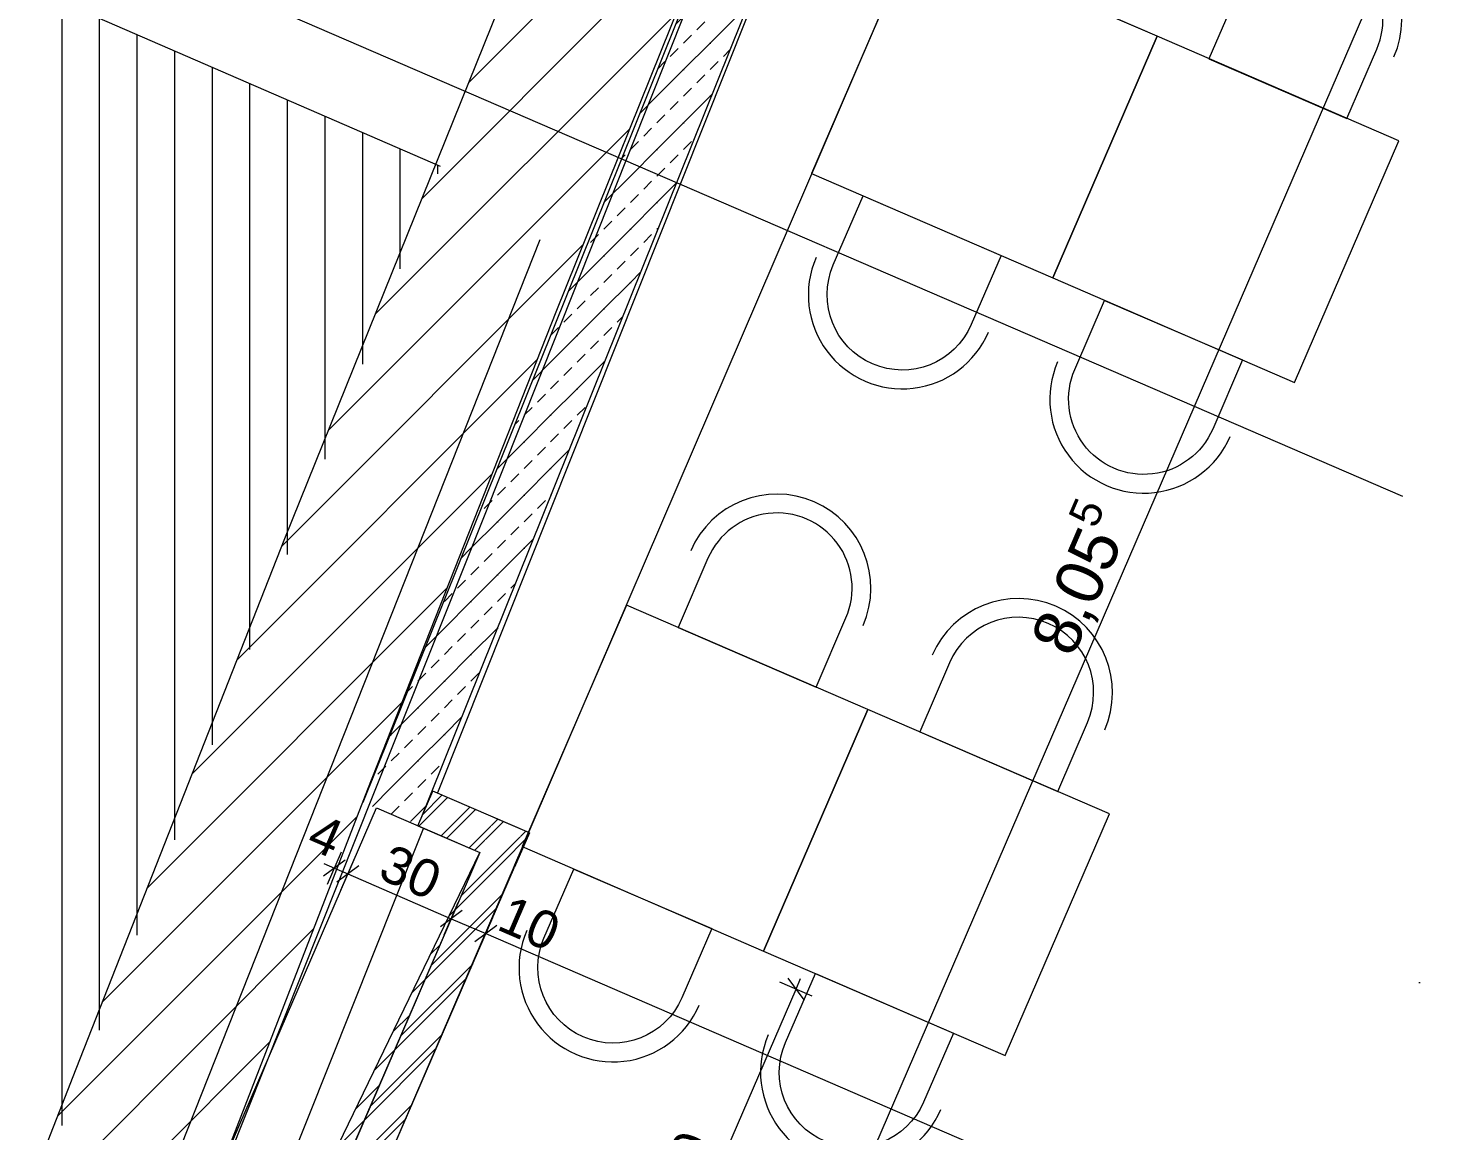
# Model space of a CAD drawing. Header units: millimetres. Extents: x 11801750 to 12566104, y 354831409 to 356234587.
# Drawn here: x 12542009 to 12545736, y 356221574 to 356224507 of the extents above; entities that cross this region are included whole.
import ezdxf
from ezdxf.enums import TextEntityAlignment as Align

# ---------------------------------------------------------------- set-up
doc = ezdxf.new("R2010")
doc.units = ezdxf.units.MM
doc.header["$MEASUREMENT"] = 0
doc.set_wipeout_variables(frame=1)
doc.linetypes.add('Dot & Dashed', pattern=[6702.78, 3527.78, -1763.89, 0, -1411.11])
doc.linetypes.add('Wipeout_Contour', pattern=[1000, 0, -1000])
for name, color, linetype in [('New_010 Aussenwände', 7, 'Continuous'), ('New_015 Innenwände', 7, 'Continuous'), ('New_035 Decken', 7, 'Continuous'), ('New_065 Möbel Einrichtung', 7, 'Continuous'), ('New_080 Raumdefinitionen', 7, 'Continuous'), ('New_110 Bemassungen Ausführung', 7, 'Continuous'), ('New_255 Plangrafiken', 7, 'Continuous'), ('New_290 Raster _ Achsen', 7, 'Continuous')]:
    doc.layers.add(name, color=color, linetype=linetype)
for name, color, linetype, lineweight in [('New_010 Aussenwände_Pen_No__1', 7, 'Continuous', 13), ('New_015 Innenwände_Pen_No__1', 7, 'Continuous', 13), ('New_015 Innenwände_Pen_No__96', 8, 'Continuous', 13), ('New_035 Decken_Pen_No__1', 7, 'Continuous', 13), ('New_065 Möbel Einrichtung_Pen_No__19', 255, 'Continuous', 13), ('New_065 Möbel Einrichtung_Pen_No__39', 8, 'Continuous', 13), ('New_110 Bemassungen Ausführung_Pen_No__1', 7, 'Continuous', 13), ('New_255 Plangrafiken_Pen_No__1', 7, 'Continuous', 13), ('New_255 Plangrafiken_Pen_No__21', 1, 'Continuous', 13), ('New_255 Plangrafiken_Pen_No__39', 8, 'Continuous', 13), ('New_290 Raster _ Achsen_Pen_No__108', 7, 'Continuous', 13)]:
    doc.layers.add(name, color=color, linetype=linetype, lineweight=lineweight)
doc.styles.add('GENERATED_STYLE_1', font='arial.ttf')
doc.dimstyles.new('GENERATED_STYLE__1', dxfattribs={"dimtxt": 125, "dimasz": 47.5, "dimexe": 0.18, "dimexo": 2, "dimgap": 0, "dimtad": 1, "dimlfac": 0.001, "dimzin": 0, "dimdsep": 46, "dimtxsty": 'GENERATED_STYLE_1', "dimblk": 'ARROWHEAD_2', "dimblk1": 'ARROWHEAD_2', "dimblk2": 'ARROWHEAD_2', "dimcen": 0.09, "dimclrd": 7, "dimclre": 7, "dimclrt": 7, "dimadec": 0, "dimazin": 0, "dimtfac": 1, "dimtdec": 4, "dimtmove": 0, "dimatfit": 3, "dimfxl": 1, "dimtolj": 1, "dimtzin": 0, "dimarcsym": 0})
doc.dimstyles.new('GENERATED_STYLE__2', dxfattribs={"dimtxt": 100, "dimasz": 47.5, "dimexe": 0.18, "dimexo": 2, "dimgap": 0, "dimtad": 1, "dimlfac": 0.001, "dimzin": 0, "dimdsep": 46, "dimtxsty": 'GENERATED_STYLE_1', "dimblk": 'ARROWHEAD_2', "dimblk1": 'ARROWHEAD_2', "dimblk2": 'ARROWHEAD_2', "dimcen": 0.09, "dimclrd": 7, "dimclre": 7, "dimclrt": 7, "dimadec": 0, "dimazin": 0, "dimtfac": 1, "dimtdec": 4, "dimtmove": 0, "dimatfit": 3, "dimfxl": 1, "dimtolj": 1, "dimtzin": 0, "dimarcsym": 0})
pattern_1 = [(45, (12240439.16, 356160438.356), (-53.033009, 53.033009), []), (45, (12240428.55, 356160448.96), (-53.033009, 53.033009), [])]

# ---------------------------------------------------------------- blocks, each defined once
blk = doc.blocks.new('*X23', base_point=(12240439.2, 356160438.4))
at = {"layer": 'New_255 Plangrafiken_Pen_No__39', "color": 8, "linetype": 'Continuous', "lineweight": 13}
for p, q in [((12542098.2, 356224576.1), (12542098.2, 356224433.6)), ((12542098.2, 356224576.1), (12542098.2, 356224433.6)), ((12542198.2, 356224532.7), (12542198.2, 356224433.6)), ((12542198.2, 356224532.7), (12542198.2, 356224433.6)), ((12542298.2, 356224489.3), (12542298.2, 356224433.6)), ((12542298.2, 356224489.3), (12542298.2, 356224433.6)), ((12542098.2, 356224433.6), (12542098.2, 356224183.6)), ((12542098.2, 356224433.6), (12542098.2, 356224183.6)), ((12542198.2, 356224433.6), (12542198.2, 356224183.6)), ((12542198.2, 356224433.6), (12542198.2, 356224183.6)), ((12542298.2, 356224433.6), (12542298.2, 356224183.6)), ((12542298.2, 356224433.6), (12542298.2, 356224183.6)), ((12542398.2, 356224445.8), (12542398.2, 356224433.6)), ((12542398.2, 356224445.8), (12542398.2, 356224433.6)), ((12542398.2, 356224433.6), (12542398.2, 356224183.6)), ((12542398.2, 356224433.6), (12542398.2, 356224183.6)), ((12542498.2, 356224402.4), (12542498.2, 356224183.6)), ((12542498.2, 356224402.4), (12542498.2, 356224183.6)), ((12542598.2, 356224359), (12542598.2, 356224183.6)), ((12542598.2, 356224359), (12542598.2, 356224183.6)), ((12542698.2, 356224315.6), (12542698.2, 356224183.6)), ((12542698.2, 356224315.6), (12542698.2, 356224183.6)), ((12542798.2, 356224272.2), (12542798.2, 356224183.6)), ((12542798.2, 356224272.2), (12542798.2, 356224183.6)), ((12542898.2, 356224228.7), (12542898.2, 356224183.6)), ((12542898.2, 356224228.7), (12542898.2, 356224183.6)), ((12542098.2, 356224183.6), (12542098.2, 356223933.6)), ((12542098.2, 356224183.6), (12542098.2, 356223933.6)), ((12542198.2, 356224183.6), (12542198.2, 356223933.6)), ((12542198.2, 356224183.6), (12542198.2, 356223933.6)), ((12542298.2, 356224183.6), (12542298.2, 356223933.6)), ((12542298.2, 356224183.6), (12542298.2, 356223933.6)), ((12542398.2, 356224183.6), (12542398.2, 356223933.6)), ((12542398.2, 356224183.6), (12542398.2, 356223933.6)), ((12542498.2, 356224183.6), (12542498.2, 356223933.6)), ((12542498.2, 356224183.6), (12542498.2, 356223933.6)), ((12542598.2, 356224183.6), (12542598.2, 356223933.6)), ((12542598.2, 356224183.6), (12542598.2, 356223933.6)), ((12542698.2, 356224183.6), (12542698.2, 356223933.6)), ((12542698.2, 356224183.6), (12542698.2, 356223933.6)), ((12542798.2, 356224183.6), (12542798.2, 356223933.6)), ((12542798.2, 356224183.6), (12542798.2, 356223933.6)), ((12542898.2, 356224183.6), (12542898.2, 356223933.6)), ((12542898.2, 356224183.6), (12542898.2, 356223933.6)), ((12542998.2, 356224185.3), (12542998.2, 356224183.6)), ((12542998.2, 356224185.3), (12542998.2, 356224183.6)), ((12542998.2, 356224183.6), (12542998.2, 356223933.6)), ((12542998.2, 356224183.6), (12542998.2, 356223933.6)), ((12543098.2, 356224141.9), (12543098.2, 356224119.2)), ((12543098.2, 356224141.9), (12543098.2, 356224119.2)), ((12542098.2, 356223933.6), (12542098.2, 356223683.6)), ((12542098.2, 356223933.6), (12542098.2, 356223683.6)), ((12542198.2, 356223933.6), (12542198.2, 356223683.6)), ((12542198.2, 356223933.6), (12542198.2, 356223683.6)), ((12542298.2, 356223933.6), (12542298.2, 356223683.6)), ((12542298.2, 356223933.6), (12542298.2, 356223683.6)), ((12542398.2, 356223933.6), (12542398.2, 356223683.6)), ((12542398.2, 356223933.6), (12542398.2, 356223683.6)), ((12542498.2, 356223933.6), (12542498.2, 356223683.6)), ((12542498.2, 356223933.6), (12542498.2, 356223683.6)), ((12542598.2, 356223933.6), (12542598.2, 356223683.6)), ((12542598.2, 356223933.6), (12542598.2, 356223683.6)), ((12542698.2, 356223933.6), (12542698.2, 356223683.6)), ((12542698.2, 356223933.6), (12542698.2, 356223683.6)), ((12542798.2, 356223933.6), (12542798.2, 356223683.6)), ((12542798.2, 356223933.6), (12542798.2, 356223683.6)), ((12542898.2, 356223933.6), (12542898.2, 356223683.6)), ((12542898.2, 356223933.6), (12542898.2, 356223683.6)), ((12542998.2, 356223933.6), (12542998.2, 356223866.2)), ((12542998.2, 356223933.6), (12542998.2, 356223866.2)), ((12542098.2, 356223683.6), (12542098.2, 356223433.6)), ((12542098.2, 356223683.6), (12542098.2, 356223433.6)), ((12542198.2, 356223683.6), (12542198.2, 356223433.6)), ((12542198.2, 356223683.6), (12542198.2, 356223433.6)), ((12542298.2, 356223683.6), (12542298.2, 356223433.6)), ((12542298.2, 356223683.6), (12542298.2, 356223433.6)), ((12542398.2, 356223683.6), (12542398.2, 356223433.6)), ((12542398.2, 356223683.6), (12542398.2, 356223433.6)), ((12542498.2, 356223683.6), (12542498.2, 356223433.6)), ((12542498.2, 356223683.6), (12542498.2, 356223433.6)), ((12542598.2, 356223683.6), (12542598.2, 356223433.6)), ((12542598.2, 356223683.6), (12542598.2, 356223433.6)), ((12542698.2, 356223683.6), (12542698.2, 356223433.6)), ((12542698.2, 356223683.6), (12542698.2, 356223433.6)), ((12542798.2, 356223683.6), (12542798.2, 356223433.6)), ((12542798.2, 356223683.6), (12542798.2, 356223433.6)), ((12542898.2, 356223683.6), (12542898.2, 356223613.1)), ((12542898.2, 356223683.6), (12542898.2, 356223613.1)), ((12542098.2, 356223433.6), (12542098.2, 356223183.6)), ((12542098.2, 356223433.6), (12542098.2, 356223183.6)), ((12542198.2, 356223433.6), (12542198.2, 356223183.6)), ((12542198.2, 356223433.6), (12542198.2, 356223183.6)), ((12542298.2, 356223433.6), (12542298.2, 356223183.6)), ((12542298.2, 356223433.6), (12542298.2, 356223183.6)), ((12542398.2, 356223433.6), (12542398.2, 356223183.6)), ((12542398.2, 356223433.6), (12542398.2, 356223183.6)), ((12542498.2, 356223433.6), (12542498.2, 356223183.6)), ((12542498.2, 356223433.6), (12542498.2, 356223183.6)), ((12542598.2, 356223433.6), (12542598.2, 356223183.6)), ((12542598.2, 356223433.6), (12542598.2, 356223183.6)), ((12542698.2, 356223433.6), (12542698.2, 356223183.6)), ((12542698.2, 356223433.6), (12542698.2, 356223183.6)), ((12542798.2, 356223433.6), (12542798.2, 356223360.1)), ((12542798.2, 356223433.6), (12542798.2, 356223360.1)), ((12542098.2, 356223183.6), (12542098.2, 356222933.6)), ((12542098.2, 356223183.6), (12542098.2, 356222933.6)), ((12542198.2, 356223183.6), (12542198.2, 356222933.6)), ((12542198.2, 356223183.6), (12542198.2, 356222933.6)), ((12542298.2, 356223183.6), (12542298.2, 356222933.6)), ((12542298.2, 356223183.6), (12542298.2, 356222933.6)), ((12542398.2, 356223183.6), (12542398.2, 356222933.6)), ((12542398.2, 356223183.6), (12542398.2, 356222933.6)), ((12542498.2, 356223183.6), (12542498.2, 356222933.6)), ((12542498.2, 356223183.6), (12542498.2, 356222933.6)), ((12542598.2, 356223183.6), (12542598.2, 356222933.6)), ((12542598.2, 356223183.6), (12542598.2, 356222933.6)), ((12542698.2, 356223183.6), (12542698.2, 356223107)), ((12542698.2, 356223183.6), (12542698.2, 356223107)), ((12542098.2, 356222933.6), (12542098.2, 356222683.6)), ((12542098.2, 356222933.6), (12542098.2, 356222683.6)), ((12542198.2, 356222933.6), (12542198.2, 356222683.6)), ((12542198.2, 356222933.6), (12542198.2, 356222683.6)), ((12542298.2, 356222933.6), (12542298.2, 356222683.6)), ((12542298.2, 356222933.6), (12542298.2, 356222683.6)), ((12542398.2, 356222933.6), (12542398.2, 356222683.6)), ((12542398.2, 356222933.6), (12542398.2, 356222683.6)), ((12542498.2, 356222933.6), (12542498.2, 356222683.6)), ((12542498.2, 356222933.6), (12542498.2, 356222683.6)), ((12542598.2, 356222933.6), (12542598.2, 356222854)), ((12542598.2, 356222933.6), (12542598.2, 356222854)), ((12542098.2, 356222683.6), (12542098.2, 356222433.6)), ((12542098.2, 356222683.6), (12542098.2, 356222433.6)), ((12542198.2, 356222683.6), (12542198.2, 356222433.6)), ((12542198.2, 356222683.6), (12542198.2, 356222433.6)), ((12542298.2, 356222683.6), (12542298.2, 356222433.6)), ((12542298.2, 356222683.6), (12542298.2, 356222433.6)), ((12542398.2, 356222683.6), (12542398.2, 356222433.6)), ((12542398.2, 356222683.6), (12542398.2, 356222433.6)), ((12542498.2, 356222683.6), (12542498.2, 356222600.9)), ((12542498.2, 356222683.6), (12542498.2, 356222600.9)), ((12542098.2, 356222433.6), (12542098.2, 356222183.6)), ((12542098.2, 356222433.6), (12542098.2, 356222183.6)), ((12542198.2, 356222433.6), (12542198.2, 356222183.6)), ((12542198.2, 356222433.6), (12542198.2, 356222183.6)), ((12542298.2, 356222433.6), (12542298.2, 356222183.6)), ((12542298.2, 356222433.6), (12542298.2, 356222183.6)), ((12542398.2, 356222433.6), (12542398.2, 356222347.9)), ((12542398.2, 356222433.6), (12542398.2, 356222347.9)), ((12542098.2, 356222183.6), (12542098.2, 356221933.6)), ((12542098.2, 356222183.6), (12542098.2, 356221933.6)), ((12542198.2, 356222183.6), (12542198.2, 356221933.6)), ((12542198.2, 356222183.6), (12542198.2, 356221933.6)), ((12542298.2, 356222183.6), (12542298.2, 356222094.8)), ((12542298.2, 356222183.6), (12542298.2, 356222094.8)), ((12542098.2, 356221933.6), (12542098.2, 356221683.6)), ((12542098.2, 356221933.6), (12542098.2, 356221683.6)), ((12542198.2, 356221933.6), (12542198.2, 356221841.8)), ((12542198.2, 356221933.6), (12542198.2, 356221841.8)), ((12542098.2, 356221683.6), (12542098.2, 356221588.7)), ((12542098.2, 356221683.6), (12542098.2, 356221588.7))]:
    blk.add_line(p, q, dxfattribs=at)
blk = doc.blocks.new('Fill_3', base_point=(12240439.2, 356160438.4))
at = {"layer": 'New_255 Plangrafiken_Pen_No__39', "color": 8, "linetype": 'Continuous', "lineweight": 13}
blk.add_blockref('*X23', (12240439.2, 356160438.4), dxfattribs=at)
blk = doc.blocks.new('Slab_5', base_point=(12545847.7, 356218065.5))
at = {"layer": 'New_035 Decken_Pen_No__1', "color": 7, "linetype": 'Continuous', "lineweight": 13, "flags": 128}
blk.add_lwpolyline([(12545847.7, 356218065.5), (12541857.8, 356219789.1), (12544927.2, 356227482.7), (12547894, 356226201), (12547854.4, 356226109.2), (12552736.2, 356224000.4), (12551404.9, 356220918.5), (12547851, 356222450.4), (12545939.5, 356218025.8)], close=True, dxfattribs=at)
blk = doc.blocks.new('Wall_7', base_point=(12542899.1, 356222447.5))
at = {"layer": 'New_010 Aussenwände', "linetype": 'Continuous', "lineweight": 0, "true_color": 0x000000}
h = blk.add_hatch(dxfattribs=at)
h.set_pattern_fill('BETON_BEWEHRT_SN46', color=18, style=0, pattern_type=2)
h.set_pattern_definition([(45, (12240439.16, 356160438.36), (-70.710678, 70.710678), [30, -20]), (45, (12240403.8, 356160473.71), (-70.710678, 70.710678), [100, 0])])
h.paths.add_polyline_path([(12543047.5, 356222387.8), (12545035.6, 356227330.2), (12544887.1, 356227389.9), (12542899.1, 356222447.5)])
at = {"layer": 'New_010 Aussenwände_Pen_No__1', "color": 7, "linetype": 'Continuous', "lineweight": 13, "flags": 128}
for points in [[(12544887.1, 356227389.9), (12542899.1, 356222447.5)], [(12543047.5, 356222387.8), (12545035.6, 356227330.2)]]:
    blk.add_lwpolyline(points, dxfattribs=at)
blk = doc.blocks.new('Wall_37', base_point=(12539105.3, 356213984.7))
at = {"layer": 'New_015 Innenwände_Pen_No__96', "linetype": 'Continuous', "lineweight": 13}
h = blk.add_hatch(dxfattribs=at)
h.set_pattern_fill('COMMON_BRICK', color=8, style=0, pattern_type=2)
h.set_pattern_definition([(45, (12240439.16, 356160438.36), (-91.92388, 91.92388), [])])
h.paths.add_polyline_path([(12539105.3, 356213984.7), (12539526.9, 356213802.6), (12539729.3, 356214368.7), (12540445.4, 356216233.8), (12540673.7, 356216808.5), (12541025.8, 356217693.6), (12541718.2, 356219438.8), (12541901.2, 356219904.4), (12542070.1, 356220327.7), (12542314.7, 356220940.7), (12542912.9, 356222483.2), (12543413.4, 356223751.8), (12543776.6, 356224653.6), (12544204.9, 356225707.8), (12544962.3, 356227575.3), (12544545.9, 356227742.6), (12542691.4, 356223148.6), (12542135.9, 356221738.4), (12541223.3, 356219405.7), (12540557, 356217735.1), (12539650.6, 356215443.3), (12539315.6, 356214547.4)])
at = {"layer": 'New_015 Innenwände_Pen_No__1', "color": 7, "linetype": 'Continuous', "lineweight": 13, "flags": 128}
for points in [[(12544545.9, 356227742.6), (12542691.4, 356223148.6)], [(12543413.4, 356223751.8), (12543776.6, 356224653.6)], [(12542912.9, 356222483.2), (12543413.4, 356223751.8)], [(12542691.4, 356223148.6), (12542135.9, 356221738.4)], [(12542314.7, 356220940.7), (12542912.9, 356222483.2)], [(12542135.9, 356221738.4), (12541223.3, 356219405.7)]]:
    blk.add_lwpolyline(points, dxfattribs=at)
blk = doc.blocks.new('Wall_69', base_point=(12543045.9, 356222385.3))
at = {"color": 254, "linetype": 'Wipeout_Contour', "lineweight": 0, "ltscale": 1069329262.177652}
blk.add_wipeout([(12543210.9, 356222314.6), (12543302.8, 356222275.3), (12543342.5, 356222367.1)], dxfattribs=at).dxf.layer = 'New_010 Aussenwände'
at = {"layer": 'New_010 Aussenwände', "linetype": 'Continuous', "lineweight": 0, "true_color": 0x000000}
h = blk.add_hatch(dxfattribs=at)
h.set_pattern_fill('INSULATION', color=18, style=0, pattern_type=2)
h.set_pattern_definition(pattern_1)
h.paths.add_polyline_path([(12543210.9, 356222314.6), (12543302.8, 356222275.3), (12543342.5, 356222367.1)])
at = {"color": 254, "linetype": 'Wipeout_Contour', "lineweight": 0, "ltscale": 1425772637.701604}
blk.add_wipeout([(12543250.6, 356222406.4), (12543085.3, 356222477.2), (12543045.9, 356222385.3), (12543210.9, 356222314.6)], dxfattribs=at).dxf.layer = 'New_010 Aussenwände'
at = {"layer": 'New_010 Aussenwände', "linetype": 'Continuous', "lineweight": 0, "true_color": 0x000000}
h = blk.add_hatch(dxfattribs=at)
h.set_pattern_fill('INSULATION', color=18, style=0, pattern_type=2)
h.set_pattern_definition(pattern_1)
h.paths.add_polyline_path([(12543250.6, 356222406.4), (12543085.3, 356222477.2), (12543045.9, 356222385.3), (12543210.9, 356222314.6)])
at = {"layer": 'New_010 Aussenwände_Pen_No__1', "color": 7, "linetype": 'Continuous', "lineweight": 13, "flags": 128}
blk.add_lwpolyline([(12543045.9, 356222385.3), (12543085.3, 356222477.2)], dxfattribs=at)
at = {"color": 254, "linetype": 'Wipeout_Contour', "lineweight": 0, "ltscale": 1069329391.574366}
blk.add_wipeout([(12543250.6, 356222406.4), (12543210.9, 356222314.6), (12543342.5, 356222367.1)], dxfattribs=at).dxf.layer = 'New_010 Aussenwände'
at = {"layer": 'New_010 Aussenwände', "linetype": 'Continuous', "lineweight": 0, "true_color": 0x000000}
h = blk.add_hatch(dxfattribs=at)
h.set_pattern_fill('INSULATION', color=18, style=0, pattern_type=2)
h.set_pattern_definition(pattern_1)
h.paths.add_polyline_path([(12543250.6, 356222406.4), (12543210.9, 356222314.6), (12543342.5, 356222367.1)])
at = {"layer": 'New_010 Aussenwände_Pen_No__1', "color": 7, "linetype": 'Continuous', "lineweight": 13, "flags": 128}
for points in [[(12543342.5, 356222367.1), (12543085.3, 356222477.2)], [(12543045.9, 356222385.3), (12543210.9, 356222314.6)], [(12543342.5, 356222367.1), (12543302.8, 356222275.3)]]:
    blk.add_lwpolyline(points, dxfattribs=at)
blk = doc.blocks.new('Wall_70', base_point=(12543210.9, 356222314.6))
at = {"color": 254, "linetype": 'Wipeout_Contour', "lineweight": 0, "ltscale": 1069325663.776762}
blk.add_wipeout([(12542734.8, 356221212.5), (12542695.2, 356221120.7), (12542787, 356221081.1)], dxfattribs=at).dxf.layer = 'New_010 Aussenwände'
at = {"layer": 'New_010 Aussenwände', "linetype": 'Continuous', "lineweight": 0, "true_color": 0x000000}
h = blk.add_hatch(dxfattribs=at)
h.set_pattern_fill('INSULATION', color=18, style=0, pattern_type=2)
h.set_pattern_definition(pattern_1)
h.paths.add_polyline_path([(12542734.8, 356221212.5), (12542695.2, 356221120.7), (12542787, 356221081.1)])
at = {"color": 254, "linetype": 'Wipeout_Contour', "lineweight": 0, "ltscale": 1425770012.819607}
blk.add_wipeout([(12542826.7, 356221172.9), (12543302.8, 356222275.3), (12543210.9, 356222314.6), (12542734.8, 356221212.5)], dxfattribs=at).dxf.layer = 'New_010 Aussenwände'
at = {"layer": 'New_010 Aussenwände', "linetype": 'Continuous', "lineweight": 0, "true_color": 0x000000}
h = blk.add_hatch(dxfattribs=at)
h.set_pattern_fill('INSULATION', color=18, style=0, pattern_type=2)
h.set_pattern_definition(pattern_1)
h.paths.add_polyline_path([(12542826.7, 356221172.9), (12543302.8, 356222275.3), (12543210.9, 356222314.6), (12542734.8, 356221212.5)])
at = {"color": 254, "linetype": 'Wipeout_Contour', "lineweight": 0, "ltscale": 1069325720.93087}
blk.add_wipeout([(12542826.7, 356221172.9), (12542734.8, 356221212.5), (12542787, 356221081.1)], dxfattribs=at).dxf.layer = 'New_010 Aussenwände'
at = {"layer": 'New_010 Aussenwände', "linetype": 'Continuous', "lineweight": 0, "true_color": 0x000000}
h = blk.add_hatch(dxfattribs=at)
h.set_pattern_fill('INSULATION', color=18, style=0, pattern_type=2)
h.set_pattern_definition(pattern_1)
h.paths.add_polyline_path([(12542826.7, 356221172.9), (12542734.8, 356221212.5), (12542787, 356221081.1)])
at = {"layer": 'New_010 Aussenwände_Pen_No__1', "color": 7, "linetype": 'Continuous', "lineweight": 13, "flags": 128}
for points in [[(12543210.9, 356222314.6), (12542734.8, 356221212.5)], [(12542787, 356221081.1), (12543302.8, 356222275.3)], [(12542787, 356221081.1), (12542695.2, 356221120.7)]]:
    blk.add_lwpolyline(points, dxfattribs=at)
blk = doc.blocks.new('Standard grid marker[47]', base_point=(12541508.9, 356225057.5))
at = {"layer": 'New_290 Raster _ Achsen_Pen_No__108', "color": 7, "linetype": 'Dot & Dashed', "lineweight": 13}
blk.add_line((12542426.9, 356224660.9), (12563430.3, 356215587.8), dxfattribs=at)
at = {"layer": 'New_290 Raster _ Achsen_Pen_No__108', "color": 7, "lineweight": 13, "style": 'GENERATED_STYLE_1'}
for tag, p in [('AC_MarkerText_1_0', (12541391.5, 356225192.9)), ('AC_MarkerText_1_1', (12564552.3, 356215187.8))]:
    blk.add_attdef(tag, text='', height=150, rotation=336.6365, dxfattribs=at).set_placement(p, align=Align.TOP_CENTER)
blk = doc.blocks.new('Standard grid marker[52]', base_point=(12539230.2, 356213489.9))
at = {"layer": 'New_290 Raster _ Achsen_Pen_No__108', "color": 7, "linetype": 'Dot & Dashed', "lineweight": 13}
blk.add_line((12539603.7, 356214432.9), (12547078.2, 356233305.9), dxfattribs=at)
at = {"layer": 'New_290 Raster _ Achsen_Pen_No__108', "color": 7, "lineweight": 13, "style": 'GENERATED_STYLE_1'}
for tag, p in [('AC_MarkerText_1_1', (12547559.5, 356234477.6)), ('AC_MarkerText_1_0', (12539209.1, 356213393.3))]:
    blk.add_attdef(tag, text='', height=150, rotation=336.6365, dxfattribs=at).set_placement(p, align=Align.TOP_CENTER)
blk = doc.blocks.new('Dining Table 01 27[89]', base_point=(12544370.3, 356224762.4))
at = {"layer": 'New_065 Möbel Einrichtung_Pen_No__19', "color": 255, "linetype": 'Continuous', "lineweight": 13, "flags": 128}
blk.add_lwpolyline([(12544370.3, 356224762.4), (12544092.7, 356224119.8), (12544735.3, 356223842.2), (12545012.9, 356224484.8)], close=True, dxfattribs=at)
at = {"layer": 'New_065 Möbel Einrichtung_Pen_No__39', "color": 8, "linetype": 'Continuous', "lineweight": 13}
for p, q in [((12544370.3, 356224762.4), (12544092.7, 356224119.8)), ((12545012.9, 356224484.8), (12544370.3, 356224762.4)), ((12544735.3, 356223842.2), (12545012.9, 356224484.8)), ((12544092.7, 356224119.8), (12544735.3, 356223842.2))]:
    blk.add_line(p, q, dxfattribs=at)
blk = doc.blocks.new('Chair 02 27[90]', base_point=(12544230.4, 356224060.3))
at = {"layer": 'New_065 Möbel Einrichtung_Pen_No__39', "color": 8, "linetype": 'Continuous', "lineweight": 13, "flags": 128}
blk.add_lwpolyline([(12544230.4, 356224060.3), (12544597.6, 356223901.7), (12544518.3, 356223718.1, -1), (12544151.1, 356223876.7)], format="xyb", close=True, dxfattribs=at)
at = {"layer": 'New_065 Möbel Einrichtung_Pen_No__39', "color": 8, "linetype": 'Continuous', "lineweight": 13}
blk.add_arc((12544334.7, 356223797.4), 250, 156.6356, 336.6356, dxfattribs=at)
blk = doc.blocks.new('Dining Table 01 27[92]', base_point=(12545012.9, 356224484.8))
at = {"layer": 'New_065 Möbel Einrichtung_Pen_No__19', "color": 255, "linetype": 'Continuous', "lineweight": 13, "flags": 128}
blk.add_lwpolyline([(12545012.9, 356224484.8), (12544735.3, 356223842.2), (12545377.9, 356223564.6), (12545655.5, 356224207.2)], close=True, dxfattribs=at)
at = {"layer": 'New_065 Möbel Einrichtung_Pen_No__39', "color": 8, "linetype": 'Continuous', "lineweight": 13}
for p, q in [((12545012.9, 356224484.8), (12544735.3, 356223842.2)), ((12545655.5, 356224207.2), (12545012.9, 356224484.8)), ((12545377.9, 356223564.6), (12545655.5, 356224207.2)), ((12544735.3, 356223842.2), (12545377.9, 356223564.6))]:
    blk.add_line(p, q, dxfattribs=at)
blk = doc.blocks.new('Chair 02 27[93]', base_point=(12544873, 356223782.7))
at = {"layer": 'New_065 Möbel Einrichtung_Pen_No__39', "color": 8, "linetype": 'Continuous', "lineweight": 13, "flags": 128}
blk.add_lwpolyline([(12544873, 356223782.7), (12545240.2, 356223624.1), (12545160.9, 356223440.5, -1), (12544793.7, 356223599.1)], format="xyb", close=True, dxfattribs=at)
at = {"layer": 'New_065 Möbel Einrichtung_Pen_No__39', "color": 8, "linetype": 'Continuous', "lineweight": 13}
blk.add_arc((12544977.3, 356223519.8), 250, 156.6356, 336.6356, dxfattribs=at)
blk = doc.blocks.new('Chair 02 27[94]', base_point=(12545150.6, 356224425.3))
at = {"layer": 'New_065 Möbel Einrichtung_Pen_No__39', "color": 8, "linetype": 'Continuous', "lineweight": 13, "flags": 128}
blk.add_lwpolyline([(12545150.6, 356224425.3), (12545517.8, 356224266.7), (12545597.1, 356224450.3, 1), (12545229.9, 356224608.9)], format="xyb", close=True, dxfattribs=at)
at = {"layer": 'New_065 Möbel Einrichtung_Pen_No__39', "color": 8, "linetype": 'Continuous', "lineweight": 13}
blk.add_arc((12545413.5, 356224529.6), 250, 336.6356, 156.6356, dxfattribs=at)
blk = doc.blocks.new('Dining Table 01 27[95]', base_point=(12543600.7, 356222972.6))
at = {"layer": 'New_065 Möbel Einrichtung_Pen_No__19', "color": 255, "linetype": 'Continuous', "lineweight": 13, "flags": 128}
blk.add_lwpolyline([(12543600.7, 356222972.6), (12543323.1, 356222330), (12543965.7, 356222052.4), (12544243.3, 356222695)], close=True, dxfattribs=at)
at = {"layer": 'New_065 Möbel Einrichtung_Pen_No__39', "color": 8, "linetype": 'Continuous', "lineweight": 13}
for p, q in [((12543600.7, 356222972.6), (12543323.1, 356222330)), ((12544243.3, 356222695), (12543600.7, 356222972.6)), ((12543965.7, 356222052.4), (12544243.3, 356222695)), ((12543323.1, 356222330), (12543965.7, 356222052.4))]:
    blk.add_line(p, q, dxfattribs=at)
blk = doc.blocks.new('Chair 02 27[96]', base_point=(12543460.8, 356222270.5))
at = {"layer": 'New_065 Möbel Einrichtung_Pen_No__39', "color": 8, "linetype": 'Continuous', "lineweight": 13, "flags": 128}
blk.add_lwpolyline([(12543460.8, 356222270.5), (12543828, 356222111.9), (12543748.6, 356221928.3, -1), (12543381.4, 356222086.9)], format="xyb", close=True, dxfattribs=at)
at = {"layer": 'New_065 Möbel Einrichtung_Pen_No__39', "color": 8, "linetype": 'Continuous', "lineweight": 13}
blk.add_arc((12543565, 356222007.6), 250, 156.6356, 336.6356, dxfattribs=at)
blk = doc.blocks.new('Chair 02 27[97]', base_point=(12543738.4, 356222913.1))
at = {"layer": 'New_065 Möbel Einrichtung_Pen_No__39', "color": 8, "linetype": 'Continuous', "lineweight": 13, "flags": 128}
blk.add_lwpolyline([(12543738.4, 356222913.1), (12544105.6, 356222754.5), (12544184.9, 356222938.1, 1), (12543817.7, 356223096.7)], format="xyb", close=True, dxfattribs=at)
at = {"layer": 'New_065 Möbel Einrichtung_Pen_No__39', "color": 8, "linetype": 'Continuous', "lineweight": 13}
blk.add_arc((12544001.3, 356223017.4), 250, 336.6356, 156.6356, dxfattribs=at)
blk = doc.blocks.new('Dining Table 01 27[98]', base_point=(12544243.3, 356222695))
at = {"layer": 'New_065 Möbel Einrichtung_Pen_No__19', "color": 255, "linetype": 'Continuous', "lineweight": 13, "flags": 128}
blk.add_lwpolyline([(12544243.3, 356222695), (12543965.7, 356222052.4), (12544608.3, 356221774.8), (12544885.9, 356222417.4)], close=True, dxfattribs=at)
at = {"layer": 'New_065 Möbel Einrichtung_Pen_No__39', "color": 8, "linetype": 'Continuous', "lineweight": 13}
for p, q in [((12544243.3, 356222695), (12543965.7, 356222052.4)), ((12544885.9, 356222417.4), (12544243.3, 356222695)), ((12544608.3, 356221774.8), (12544885.9, 356222417.4)), ((12543965.7, 356222052.4), (12544608.3, 356221774.8))]:
    blk.add_line(p, q, dxfattribs=at)
blk = doc.blocks.new('Chair 02 27[99]', base_point=(12544103.4, 356221992.9))
at = {"layer": 'New_065 Möbel Einrichtung_Pen_No__39', "color": 8, "linetype": 'Continuous', "lineweight": 13, "flags": 128}
blk.add_lwpolyline([(12544103.4, 356221992.9), (12544470.6, 356221834.3), (12544391.2, 356221650.7, -1), (12544024, 356221809.3)], format="xyb", close=True, dxfattribs=at)
at = {"layer": 'New_065 Möbel Einrichtung_Pen_No__39', "color": 8, "linetype": 'Continuous', "lineweight": 13}
blk.add_arc((12544207.6, 356221730), 250, 156.6356, 336.6356, dxfattribs=at)
blk = doc.blocks.new('Chair 02 27[100]', base_point=(12544381, 356222635.5))
at = {"layer": 'New_065 Möbel Einrichtung_Pen_No__39', "color": 8, "linetype": 'Continuous', "lineweight": 13, "flags": 128}
blk.add_lwpolyline([(12544381, 356222635.5), (12544748.2, 356222476.9), (12544827.5, 356222660.5, 1), (12544460.3, 356222819.1)], format="xyb", close=True, dxfattribs=at)
at = {"layer": 'New_065 Möbel Einrichtung_Pen_No__39', "color": 8, "linetype": 'Continuous', "lineweight": 13}
blk.add_arc((12544643.9, 356222739.8), 250, 336.6356, 156.6356, dxfattribs=at)
blk = doc.blocks.new('Polyline_2', base_point=(12541250.4, 356211075.1))
at = {"layer": 'New_255 Plangrafiken_Pen_No__1', "color": 7, "linetype": 'Dot & Dashed', "lineweight": 13, "flags": 128}
blk.add_lwpolyline([(12541250.4, 356211075.1), (12541043.5, 356211164.5), (12550464.5, 356232973.1), (12550472.7, 356232969.6)], dxfattribs=at)
blk = doc.blocks.new('*D302', base_point=(12240439.2, 356160438.4))
at = {"layer": 'New_110 Bemassungen Ausführung_Pen_No__1', "color": 7, "linetype": 'Continuous', "lineweight": 13, "transparency": 16777216}
for p, q in [((12548662.3, 356231720), (12546572, 356226881.1)), ((12546528.9, 356226899.7), (12546615, 356226862.5)), ((12546593.5, 356226852.1), (12546550.4, 356226910)), ((12546572, 356226881.1), (12546492.7, 356226697.5)), ((12546449.6, 356226716.1), (12546535.7, 356226678.9)), ((12546514.2, 356226668.5), (12546471.1, 356226726.4)), ((12546492.7, 356226697.5), (12543297.6, 356219301.1))]:
    blk.add_line(p, q, dxfattribs=at)
blk = doc.blocks.new('ARROWHEAD_2')
at = {"color": 0, "linetype": 'Continuous', "lineweight": 0}
for p, q in [((0, 0), (-1, 0)), ((-0.378, -0.655), (0.378, 0.655))]:
    blk.add_line(p, q, dxfattribs=at)
blk = doc.blocks.new('*D303', base_point=(12240439.2, 356160438.4))
at = {"layer": 'New_110 Bemassungen Ausführung_Pen_No__1', "color": 7, "linetype": 'Continuous', "lineweight": 13, "transparency": 16777216}
for p, q in [((12546449.6, 356226716.1), (12546535.7, 356226678.9)), ((12546514.2, 356226668.5), (12546471.1, 356226726.4)), ((12546492.7, 356226697.5), (12543297.6, 356219301.1)), ((12543319.1, 356219272.2), (12543276, 356219330.1))]:
    blk.add_line(p, q, dxfattribs=at)
at = {"layer": 'New_110 Bemassungen Ausführung_Pen_No__1', "color": 7, "lineweight": 13, "transparency": 16777216, "insert": (12544821, 356222815.3), "char_height": 125, "attachment_point": 7, "rotation": 66.6365, "style": 'GENERATED_STYLE_1'}
blk.add_mtext('\\A1;{\\pql;\\fArial|b0|i0|c0|p0;\\W1.000000;8,05\\fArial|b0|i0|c0|p0;\\W1.000000;\\A1{\\H.66x;\\S5^  ;}}', dxfattribs=at)
blk = doc.blocks.new('*D304', base_point=(12240439.2, 356160438.4))
at = {"layer": 'New_110 Bemassungen Ausführung_Pen_No__1', "color": 7, "linetype": 'Continuous', "lineweight": 13, "transparency": 16777216}
for p, q in [((12546492.7, 356226697.5), (12543297.6, 356219301.1)), ((12543319.1, 356219272.2), (12543276, 356219330.1)), ((12543297.6, 356219301.1), (12543099.3, 356218842.1)), ((12543254.5, 356219319.7), (12543340.6, 356219282.6)), ((12543120.8, 356218813.2), (12543077.8, 356218871.1))]:
    blk.add_line(p, q, dxfattribs=at)
at = {"layer": 'New_110 Bemassungen Ausführung_Pen_No__1', "color": 7, "lineweight": 13, "transparency": 16777216, "insert": (12543137.7, 356218994), "char_height": 125, "attachment_point": 7, "rotation": 66.6365, "style": 'GENERATED_STYLE_1'}
blk.add_mtext('\\A1;{\\pql;\\fArial|b0|i0|c0|p0;\\W1.000000;50}', dxfattribs=at)
blk = doc.blocks.new('*D309', base_point=(12240439.2, 356160438.4))
at = {"layer": 'New_110 Bemassungen Ausführung_Pen_No__1', "color": 7, "linetype": 'Continuous', "lineweight": 13, "transparency": 16777216}
for p, q in [((12542450.6, 356228628.1), (12542407.5, 356228686)), ((12542429, 356228657.1), (12542441.1, 356228685.1)), ((12536564.9, 356215082.1), (12542429, 356228657.1)), ((12542472.1, 356228638.5), (12542386, 356228675.7)), ((12536607.9, 356215063.5), (12536521.8, 356215100.7)), ((12536543.3, 356215111.1), (12536586.4, 356215053.1)), ((12536552.7, 356215054), (12536564.9, 356215082.1))]:
    blk.add_line(p, q, dxfattribs=at)
at = {"layer": 'New_110 Bemassungen Ausführung_Pen_No__1', "color": 7, "lineweight": 13, "transparency": 16777216, "insert": (12539404, 356221641.8), "char_height": 125, "attachment_point": 7, "rotation": 66.6365, "style": 'GENERATED_STYLE_1'}
blk.add_mtext('\\A1;{\\pql;\\fArial|b0|i0|c0|p0;\\W1.000000;14,78\\fArial|b0|i0|c0|p0;\\W1.000000;\\A1{\\H.66x;\\S5^  ;}}', dxfattribs=at)
blk = doc.blocks.new('*D344', base_point=(12240439.2, 356160438.4))
at = {"layer": 'New_110 Bemassungen Ausführung_Pen_No__1', "color": 7, "linetype": 'Continuous', "lineweight": 13, "transparency": 16777216}
for p, q in [((12542025.3, 356220021.4), (12542062.4, 356220107.5)), ((12542072.8, 356220086), (12542014.9, 356220042.9)), ((12542015.8, 356220076.6), (12542043.8, 356220064.4)), ((12542043.8, 356220064.4), (12549868.7, 356216684.2)), ((12549850.1, 356216641.2), (12549887.3, 356216727.2)), ((12549897.7, 356216705.7), (12549839.8, 356216662.7))]:
    blk.add_line(p, q, dxfattribs=at)
at = {"layer": 'New_110 Bemassungen Ausführung_Pen_No__1', "color": 7, "lineweight": 13, "transparency": 16777216, "insert": (12545772.3, 356218448.4), "char_height": 125, "attachment_point": 7, "rotation": 336.6365, "style": 'GENERATED_STYLE_1'}
blk.add_mtext('\\A1;{\\pql;\\fArial|b0|i0|c0|p0;\\W1.000000;8,52\\fArial|b0|i0|c0|p0;\\W1.000000;\\A1{\\H.66x;\\S5^  ;}}', dxfattribs=at)
blk = doc.blocks.new('*D371', base_point=(12240439.2, 356160438.4))
at = {"layer": 'New_110 Bemassungen Ausführung_Pen_No__1', "color": 7, "linetype": 'Continuous', "lineweight": 13, "transparency": 16777216}
for p, q in [((12542805, 356222229.8), (12542842.2, 356222315.9)), ((12542852.6, 356222294.4), (12542794.7, 356222251.3)), ((12542795.6, 356222285), (12542823.6, 356222272.9)), ((12542823.6, 356222272.9), (12542859.5, 356222257.4)), ((12542888.4, 356222278.9), (12542830.5, 356222235.8)), ((12542840.9, 356222214.4), (12542878, 356222300.4)), ((12542859.5, 356222257.4), (12543134.8, 356222138.4))]:
    blk.add_line(p, q, dxfattribs=at)
at = {"layer": 'New_110 Bemassungen Ausführung_Pen_No__1', "color": 7, "lineweight": 13, "transparency": 16777216, "insert": (12542745, 356222328.6), "char_height": 100, "attachment_point": 7, "rotation": 336.6365, "style": 'GENERATED_STYLE_1'}
blk.add_mtext('\\A1;{\\pql;\\fArial|b0|i0|c0|p0;\\W1.000000;4}', dxfattribs=at)
blk = doc.blocks.new('*D372', base_point=(12240439.2, 356160438.4))
at = {"layer": 'New_110 Bemassungen Ausführung_Pen_No__1', "color": 7, "linetype": 'Continuous', "lineweight": 13, "transparency": 16777216}
for p, q in [((12542888.4, 356222278.9), (12542830.5, 356222235.8)), ((12542859.5, 356222257.4), (12543134.8, 356222138.4)), ((12543163.7, 356222160), (12543105.8, 356222116.9)), ((12543116.2, 356222095.4), (12543153.4, 356222181.5)), ((12543134.8, 356222138.4), (12543226.6, 356222098.8))]:
    blk.add_line(p, q, dxfattribs=at)
at = {"layer": 'New_110 Bemassungen Ausführung_Pen_No__1', "color": 7, "lineweight": 13, "transparency": 16777216, "insert": (12542935, 356222246.5), "char_height": 100, "attachment_point": 7, "rotation": 336.6365, "style": 'GENERATED_STYLE_1'}
blk.add_mtext('\\A1;{\\pql;\\fArial|b0|i0|c0|p0;\\W1.000000;30}', dxfattribs=at)
blk = doc.blocks.new('*D373', base_point=(12240439.2, 356160438.4))
at = {"layer": 'New_110 Bemassungen Ausführung_Pen_No__1', "color": 7, "linetype": 'Continuous', "lineweight": 13, "transparency": 16777216}
for p, q in [((12543163.7, 356222160), (12543105.8, 356222116.9)), ((12543116.2, 356222095.4), (12543153.4, 356222181.5)), ((12543134.8, 356222138.4), (12543226.6, 356222098.8)), ((12543255.5, 356222120.3), (12543197.6, 356222077.3)), ((12543208, 356222055.8), (12543245.2, 356222141.8)), ((12543226.6, 356222098.8), (12546903.9, 356220510.2))]:
    blk.add_line(p, q, dxfattribs=at)
blk = doc.blocks.new('*D374', base_point=(12240439.2, 356160438.4))
at = {"layer": 'New_110 Bemassungen Ausführung_Pen_No__1', "color": 7, "linetype": 'Continuous', "lineweight": 13, "transparency": 16777216}
for p, q in [((12543255.5, 356222120.3), (12543197.6, 356222077.3)), ((12543208, 356222055.8), (12543245.2, 356222141.8)), ((12543226.6, 356222098.8), (12546903.9, 356220510.2)), ((12546932.9, 356220531.8), (12546875, 356220488.7))]:
    blk.add_line(p, q, dxfattribs=at)
at = {"layer": 'New_110 Bemassungen Ausführung_Pen_No__1', "color": 7, "lineweight": 13, "transparency": 16777216, "char_height": 100, "attachment_point": 7, "rotation": 336.6365, "style": 'GENERATED_STYLE_1'}
for s, insert in [('\\A1;{\\pql;\\fArial|b0|i0|c0|p0;\\W1.000000;10}', (12543251.1, 356222110)), ('\\A1;{\\pql;\\fArial|b0|i0|c0|p0;\\W1.000000;4,00\\fArial|b0|i0|c0|p0;\\W1.000000;\\A1{\\H.66x;\\S5^  ;}}', (12544918.1, 356221363.8)), ('\\A1;{\\pql;\\fArial|b0|i0|c0|p0;\\W1.000000;10}', (12546755.2, 356220596.3))]:
    blk.add_mtext(s, dxfattribs=dict(at, insert=insert))
blk = doc.blocks.new('*D375', base_point=(12240439.2, 356160438.4))
at = {"layer": 'New_110 Bemassungen Ausführung_Pen_No__1', "color": 7, "linetype": 'Continuous', "lineweight": 13, "transparency": 16777216}
for p, q in [((12543226.6, 356222098.8), (12546903.9, 356220510.2)), ((12546932.9, 356220531.8), (12546875, 356220488.7)), ((12546885.3, 356220467.2), (12546922.5, 356220553.3)), ((12546903.9, 356220510.2), (12546995.6, 356220470.6)), ((12547024.6, 356220492.2), (12546966.7, 356220449.1)), ((12546977, 356220427.6), (12547014.2, 356220513.7)), ((12546995.6, 356220470.6), (12547225.8, 356220371.2))]:
    blk.add_line(p, q, dxfattribs=at)
blk = doc.blocks.new('*D389', base_point=(12240439.2, 356160438.4))
at = {"layer": 'New_110 Bemassungen Ausführung_Pen_No__1', "color": 7, "linetype": 'Continuous', "lineweight": 13, "transparency": 16777216}
for p, q in [((12544073.7, 356221922.3), (12544030.7, 356221980.2)), ((12544052.2, 356221951.2), (12544064.3, 356221979.3)), ((12543576.1, 356220849.1), (12544052.2, 356221951.2)), ((12544095.2, 356221932.6), (12544009.2, 356221969.8)), ((12543619.1, 356220830.5), (12543533.1, 356220867.7)), ((12543554.6, 356220878), (12543597.6, 356220820.1)), ((12542968.8, 356219443.2), (12543576.1, 356220849.1))]:
    blk.add_line(p, q, dxfattribs=at)
at = {"layer": 'New_110 Bemassungen Ausführung_Pen_No__1', "color": 7, "lineweight": 13, "transparency": 16777216, "insert": (12543742.9, 356221285.6), "char_height": 100, "attachment_point": 7, "rotation": 66.6365, "style": 'GENERATED_STYLE_1'}
blk.add_mtext('\\A1;{\\pql;\\fArial|b0|i0|c0|p0;\\W1.000000;1,20}', dxfattribs=at)

msp = doc.modelspace()

# ---------------------------------------------------------------- hatches: boundary and pattern name
at = {"layer": 'New_255 Plangrafiken_Pen_No__39', "linetype": 'Continuous', "lineweight": 13}
h = msp.add_hatch(dxfattribs=at)
h.set_pattern_fill('FEUERFESTER_STEIN', color=8, style=0, pattern_type=2)
h.set_pattern_definition([(45, (12240439.157, 356160438.356), (-26.5165043, 26.5165043), [])])
h.paths.add_polyline_path([(12542459.468, 356221331.447), (12542713.411, 356221287.506), (12543210.667, 356222314.111), (12542734.843, 356221212.49), (12542468.533, 356221327.531)])

# ---------------------------------------------------------------- linework, layer by layer
at = {"layer": 'New_080 Raumdefinitionen', "color": 21, "linetype": 'Continuous', "lineweight": 0, "true_color": 0xffa8a8, "flags": 128}
msp.add_lwpolyline([(12539876.318, 356214305.201), (12547293.631, 356211101.044), (12549452.15, 356216097.807), (12545698.905, 356217721.318), (12547798.798, 356222581.775), (12551352.697, 356221049.877), (12552644.393, 356224040.03), (12547854.374, 356226109.195), (12550065.033, 356231553.137), (12546995.418, 356232235.237), (12544962.317, 356227575.321), (12545519.23, 356227335.845), (12545440.224, 356227152.112), (12545035.746, 356227330.662), (12542050.07, 356219845.838), (12542770.264, 356219528.929), (12542571.982, 356219069.925), (12541865.12, 356219375.278)], close=True, dxfattribs=at)
at = {"layer": 'New_255 Plangrafiken_Pen_No__1', "color": 7, "linetype": 'Continuous', "lineweight": 13}
msp.add_lwpolyline([(12543105.836, 356224138.584), (12541566.563, 356224806.92)], dxfattribs=at)
at = {"layer": 'New_255 Plangrafiken_Pen_No__21', "color": 1, "linetype": 'Continuous', "lineweight": 13, "flags": 128}
msp.add_lwpolyline([(12542459.468, 356221331.447), (12542713.411, 356221287.506), (12543210.667, 356222314.111), (12542734.843, 356221212.49), (12542468.533, 356221327.531)], close=True, dxfattribs=at)

# ---------------------------------------------------------------- block references
at = {"layer": 'New_010 Aussenwände', "color": 7, "lineweight": 13}
msp.add_blockref('Wall_7', (12542899.063, 356222447.507), dxfattribs=at)
at = {"layer": 'New_015 Innenwände', "color": 7, "lineweight": 13}
msp.add_blockref('Wall_37', (12539105.263, 356213984.694), dxfattribs=at)
at = {"layer": 'New_035 Decken', "color": 7, "linetype": 'Continuous', "lineweight": 13}
msp.add_blockref('Slab_5', (12545847.706, 356218065.48), dxfattribs=at)
at = {"layer": 'New_065 Möbel Einrichtung', "color": 7, "linetype": 'Continuous', "lineweight": 13}
for name, p in [('Chair 02 27[94]', (12545150.608, 356224425.333)), ('Dining Table 01 27[89]', (12544370.308, 356224762.424)), ('Dining Table 01 27[92]', (12545012.908, 356224484.82)), ('Chair 02 27[90]', (12544230.403, 356224060.337)), ('Chair 02 27[93]', (12544873.004, 356223782.732)), ('Chair 02 27[97]', (12543738.364, 356222913.088)), ('Chair 02 27[100]', (12544380.965, 356222635.484)), ('Dining Table 01 27[98]', (12544243.265, 356222694.97)), ('Chair 02 27[99]', (12544103.36, 356221992.883))]:
    msp.add_blockref(name, p, dxfattribs=at)
at = {"layer": 'New_255 Plangrafiken_Pen_No__39', "color": 8, "linetype": 'Continuous', "lineweight": 13}
msp.add_blockref('Fill_3', (12240439.157, 356160438.356), dxfattribs=at)

# ---------------------------------------------------------------- next in the draw order: block references
at = {"layer": 'New_010 Aussenwände', "color": 7, "lineweight": 13}
msp.add_blockref('Wall_69', (12543045.936, 356222385.272), dxfattribs=at)

# ---------------------------------------------------------------- next in the draw order: block references
msp.add_blockref('Wall_70', (12543210.898, 356222314.646), dxfattribs=at)
at = {"layer": 'New_065 Möbel Einrichtung', "color": 7, "linetype": 'Continuous', "lineweight": 13}
msp.add_blockref('Dining Table 01 27[95]', (12543600.664, 356222972.575), dxfattribs=at)

# ---------------------------------------------------------------- next in the draw order: linework, layer by layer
at = {"layer": 'New_065 Möbel Einrichtung_Pen_No__39', "color": 8, "linetype": 'Continuous', "lineweight": 13}
msp.add_line((12542866.202, 356221264.542), (12545404.491, 356227167.477), dxfattribs=at)
at = {"layer": 'New_255 Plangrafiken_Pen_No__21', "color": 1, "linetype": 'Continuous', "lineweight": 13}
msp.add_lwpolyline([(12542734.843, 356221212.49), (12542459.468, 356221331.447), (12542935.341, 356222433.048), (12543210.741, 356222314.079)], close=True, dxfattribs=at)

# ---------------------------------------------------------------- next in the draw order: block references
at = {"layer": 'New_065 Möbel Einrichtung', "color": 7, "linetype": 'Continuous', "lineweight": 13}
msp.add_blockref('Chair 02 27[96]', (12543460.76, 356222270.488), dxfattribs=at)
at = {"layer": 'New_255 Plangrafiken', "color": 7, "linetype": 'Dot & Dashed', "lineweight": 13}
msp.add_blockref('Polyline_2', (12541250.431, 356211075.105), dxfattribs=at)
at = {"layer": 'New_290 Raster _ Achsen', "color": 7, "linetype": 'Continuous', "lineweight": 13}
for name, p in [('Standard grid marker[52]', (12539230.19, 356213489.941)), ('Standard grid marker[47]', (12541508.851, 356225057.46))]:
    msp.add_blockref(name, p, dxfattribs=at)

# ---------------------------------------------------------------- next in the draw order: dimensions: what is measured, and where the dimension line sits
at = {"layer": 'New_110 Bemassungen Ausführung', "color": 7, "linetype": 'Continuous', "lineweight": 13}
for base, p1, p2, angle, dimstyle, picture, middle, turn in [((12546492.661, 356226697.477), (12545519.23, 356227335.845), (12545440.224, 356227152.112), 246.636458, 'GENERATED_STYLE__1', '*D302', (12546536.536, 356227019.687), 66.636458), ((12542429.028, 356228657.074), (12539105.263, 356213984.694), (12544545.911, 356227742.616), 66.636458, 'GENERATED_STYLE__1', '*D309', (12539468.855, 356222025.202), 66.636458), ((12543297.568, 356219301.142), (12545440.224, 356227152.112), (12542541.489, 356219627.756), 246.636458, 'GENERATED_STYLE__1', '*D303', (12544867.064, 356223155.02), 66.636458), ((12543099.286, 356218842.139), (12542541.489, 356219627.756), (12542343.207, 356219168.752), 246.636458, 'GENERATED_STYLE__1', '*D304', (12543118.017, 356219106.145), 66.636458), ((12546903.928, 356220510.237), (12543342.48, 356222367.091), (12547759.251, 356222490.228), 336.636458, 'GENERATED_STYLE__2', '*D374', (12545189.822, 356221326.955), 336.636458), ((12546995.621, 356220470.628), (12547759.251, 356222490.228), (12545889.936, 356217911.073), 336.636458, 'GENERATED_STYLE__2', '*D375', (12546844.932, 356220611.975), 336.636458), ((12542859.456, 356222257.382), (12542899.063, 356222447.507), (12542935.341, 356222433.048), 336.636458, 'GENERATED_STYLE__2', '*D371', (12542799.71, 356222359.444), 336.636458), ((12543134.782, 356222138.446), (12542935.341, 356222433.048), (12543210.898, 356222314.646), 336.636458, 'GENERATED_STYLE__2', '*D372', (12543024.723, 356222262.242), 336.636458), ((12549868.737, 356216684.214), (12543047.504, 356222387.798), (12549788.797, 356216499.159), 336.636458, 'GENERATED_STYLE__1', '*D344', (12546112.004, 356218402.375), 336.636458), ((12543226.579, 356222098.791), (12543210.898, 356222314.646), (12543342.48, 356222367.091), 336.636458, 'GENERATED_STYLE__2', '*D373', (12543340.783, 356222125.709), 336.636458), ((12544052.198, 356221951.219), (12542734.843, 356221212.49), (12543210.898, 356222314.646), 66.636458, 'GENERATED_STYLE__2', '*D389', (12543748.298, 356221424.237), 66.636458)]:
    dim = msp.add_linear_dim(base=base, p1=p1, p2=p2, angle=angle, dimstyle=dimstyle, dxfattribs=at)
    dim.commit()
    dim.dimension.update_dxf_attribs({"geometry": picture, "text_midpoint": middle, "dimtype": 160, "text_rotation": turn})

doc.saveas('drawing.dxf')
